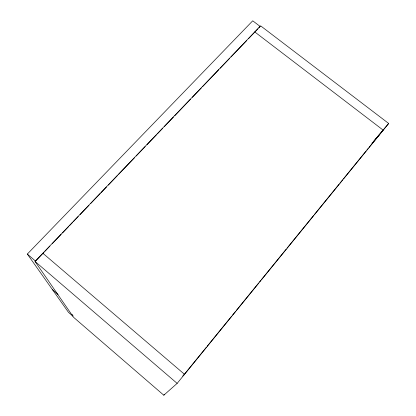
<?xml version="1.0" encoding="UTF-8"?>
<svg xmlns="http://www.w3.org/2000/svg" width="416" height="416" viewBox="0 0 416 416"><rect width="100%" height="100%" fill="white"/><g stroke="black" fill="none" stroke-linecap="round" stroke-linejoin="round"><path stroke-width="0.62" d="M163.805 395.2L177.148 383.386L388.679 123.469L260.603 25.828L35.012 261.43L73.559 317.288L163.805 395.2L164.59 394.243M183.778 375.029L206.31 347.344M207.126 346.341L231.707 316.139M232.528 315.13L235.394 311.61M236.215 310.601L258.747 282.922M259.568 281.913L260.796 280.405M261.612 279.396L286.192 249.194M287.014 248.191L313.643 215.472M314.46 214.464L339.04 184.267M339.862 183.258L342.732 179.738M343.548 178.729L366.08 151.044M366.902 150.041L368.129 148.528M368.95 147.524L379.6 134.436M371.914 143.229L372.752 142.241M374.01 140.759L374.847 139.771M375.684 138.783L376.943 137.301M377.78 136.313L388.679 123.469M372.736 142.522L383.224 130.172L254.758 31.933M44.086 252.205L35.552 261.123L27.321 254.067L252.725 20.8L260.182 26.484L258.835 27.893M44.985 251.269L49.925 246.106M52.172 243.76L61.157 234.374M62.509 232.965L68.796 226.398M69.696 225.456L72.389 222.643M73.289 221.702L78.229 216.544M80.028 214.666L89.014 205.28M90.808 203.403L100.246 193.544M101.145 192.608L106.532 186.976M108.332 185.099L117.317 175.713M118.664 174.304L134.389 157.882M136.183 156.005L145.168 146.619M146.968 144.742L156.4 134.888M157.3 133.947L162.692 128.315M164.486 126.438L173.472 117.052M174.819 115.648L190.544 99.221M192.343 97.344L201.328 87.958M202.675 86.554L218.847 69.659M220.194 68.25L229.632 58.396M230.979 56.987L246.704 40.56M248.498 38.683L257.936 28.829M182.64 376.1L184.527 374.322L42.848 253.25M35.012 261.43L177.148 383.386M58.037 294.492L52.385 289.552L27.321 254.067M72.826 316.098L68.489 312.354L52.515 289.734M71.984 314.288L73.065 315.874"/></g></svg>
